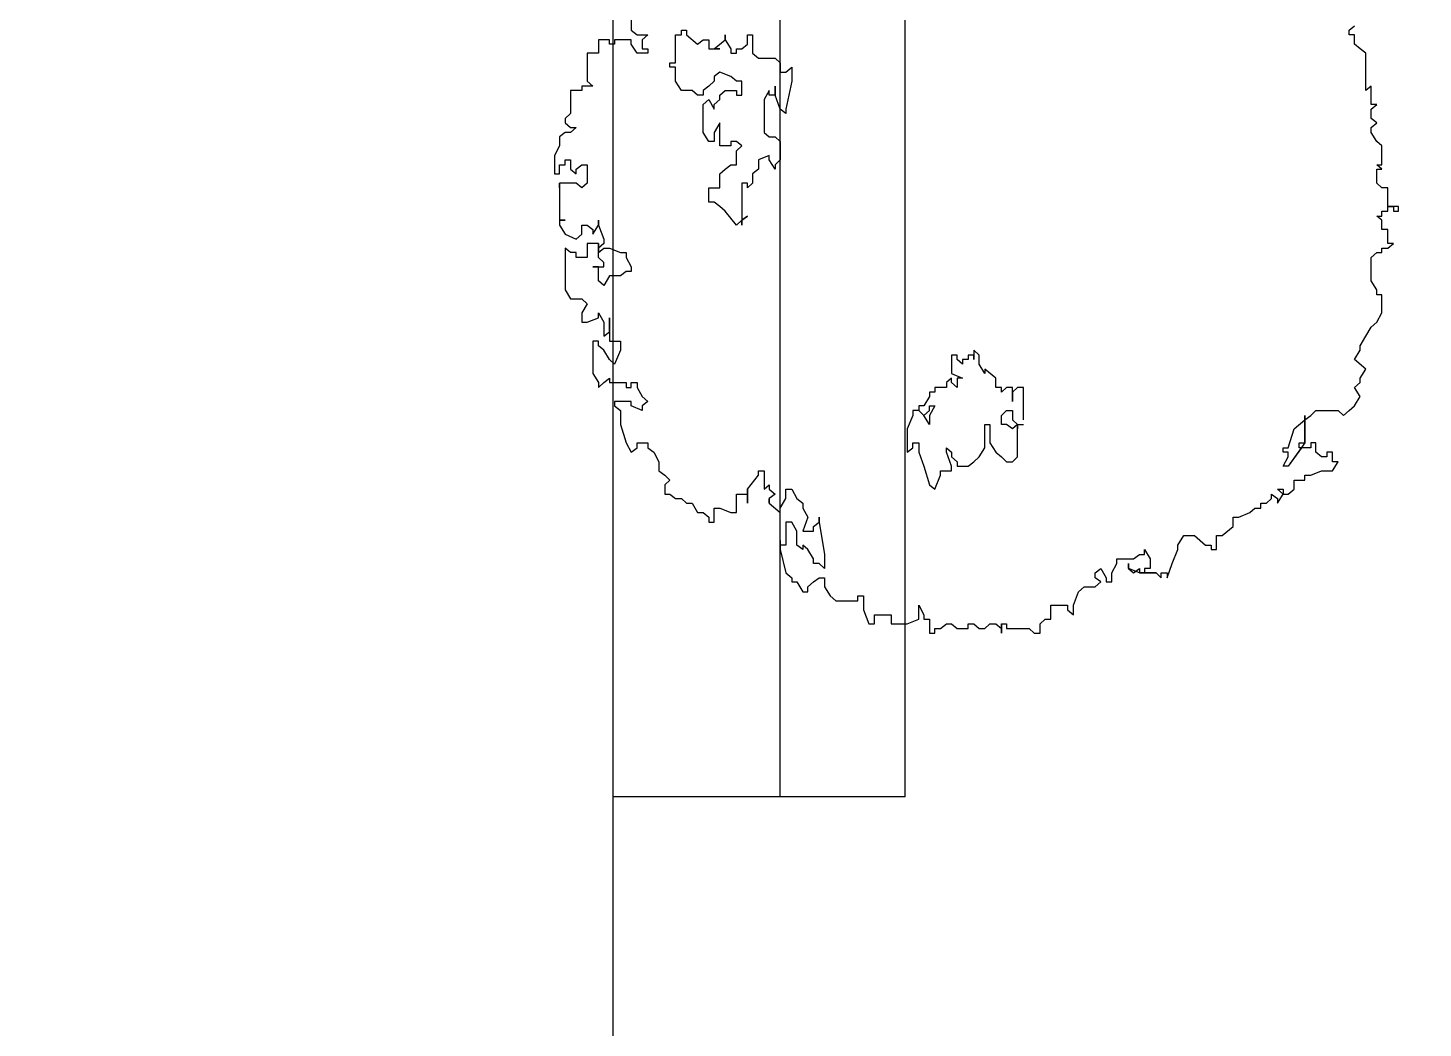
# Model space of a CAD drawing. Extents: x -30 to 1202, y 231 to 898.
# Drawn here: x 290.58 to 295.59, y 323.94 to 327.53 of the extents above; entities that cross this region are included whole.
import ezdxf

# ---------------------------------------------------------------- set-up
doc = ezdxf.new("R2010")
doc.units = 0
doc.header["$LTSCALE"] = 0.04
doc.layers.get('0').update_dxf_attribs({"linetype": 'CONTINUOUS'})
for name, color, linetype in [('0.5', 5, 'CONTINUOUS'), ('CONTORXXNP----00', 255, 'CONTINUOUS'), ('PISO', 1, 'CONTINUOUS'), ('PISOS', 1, 'CONTINUOUS')]:
    doc.layers.add(name, color=color, linetype=linetype)
doc.styles.get("Standard").update_dxf_attribs({"font": 'romans.shx'})

# ---------------------------------------------------------------- blocks, each defined once
blk = doc.blocks.new('ARB3')
at = {"color": 0}
for p, q in [((0.0136, 0.4913), (0.0078, 0.4913)), ((0.0078, 0.4913), (0.0078, 0.4852)), ((0.0078, 0.4852), (0.0078, 0.4782)), ((0.0078, 0.4782), (0.0078, 0.4852)), ((0.0078, 0.4852), (0.0136, 0.4852)), ((0.0078, 0.4852), (0.0136, 0.4852)), ((0.0136, 0.4852), (0.0136, 0.4913)), ((0.0581, 0.4782), (0.0523, 0.4852)), ((0.0523, 0.4852), (0.0523, 0.4782)), ((-0.0646, 0.4713), (-0.0698, 0.4652)), ((-0.042, 0.4713), (-0.0646, 0.4713)), ((-0.0368, 0.4713), (-0.042, 0.4652)), ((-0.042, 0.4652), (-0.042, 0.4713)), ((-0.0368, 0.4652), (-0.0368, 0.4713)), ((-0.0142, 0.4713), (-0.02, 0.4652)), ((0.0078, 0.4782), (-0.0142, 0.4782)), ((-0.0142, 0.4782), (-0.0142, 0.4713)), ((0.0136, 0.4782), (0.0078, 0.4782)), ((0.0136, 0.4713), (0.0136, 0.4782)), ((0.0194, 0.4713), (0.0136, 0.4713)), ((0.0245, 0.4713), (0.0194, 0.4652)), ((0.0194, 0.4652), (0.0194, 0.4713)), ((0.0355, 0.4713), (0.0245, 0.4713)), ((0.0523, 0.4782), (0.0355, 0.4782)), ((0.0355, 0.4782), (0.0355, 0.4713)), ((0.0581, 0.4713), (0.0581, 0.4782)), ((0.0633, 0.4713), (0.0581, 0.4713)), ((0.0633, 0.4652), (0.0633, 0.4713)), ((0.1356, 0.4713), (0.1137, 0.4713)), ((0.1137, 0.4713), (0.1137, 0.4652)), ((0.1466, 0.4652), (0.1356, 0.4713)), ((-0.1757, 0.4521), (-0.1809, 0.4452)), ((-0.1311, 0.4521), (-0.1757, 0.4521)), ((-0.1143, 0.4583), (-0.1363, 0.4583)), ((-0.1363, 0.4583), (-0.1311, 0.4521)), ((-0.1085, 0.4583), (-0.1143, 0.4652)), ((-0.1143, 0.4652), (-0.1143, 0.4583)), ((-0.0975, 0.4583), (-0.1085, 0.4583)), ((-0.0924, 0.4652), (-0.0975, 0.4583)), ((-0.0866, 0.4583), (-0.0924, 0.4652)), ((-0.0807, 0.4583), (-0.0866, 0.4583)), ((-0.0698, 0.4652), (-0.0807, 0.4583)), ((-0.02, 0.4652), (-0.0368, 0.4652)), ((0.0691, 0.4583), (0.0633, 0.4652)), ((0.0969, 0.4583), (0.0691, 0.4583)), ((0.1079, 0.4652), (0.0969, 0.4583)), ((0.1137, 0.4652), (0.1079, 0.4652)), ((0.1524, 0.4583), (0.1466, 0.4652)), ((0.1634, 0.4521), (0.1524, 0.4583)), ((0.175, 0.4452), (0.1634, 0.4521)), ((0.2028, 0.4521), (0.1912, 0.4383)), ((0.2138, 0.4452), (0.2028, 0.4521)), ((-0.2035, 0.4321), (-0.2086, 0.4383)), ((-0.1867, 0.4383), (-0.1976, 0.4383)), ((-0.1976, 0.4383), (-0.1976, 0.4321)), ((-0.1809, 0.4452), (-0.1867, 0.4383)), ((0.1802, 0.4452), (0.175, 0.4452)), ((0.1912, 0.4383), (0.1802, 0.4452)), ((0.219, 0.4452), (0.2138, 0.4452)), ((0.2248, 0.4383), (0.219, 0.4452)), ((0.2358, 0.4452), (0.2248, 0.4383)), ((0.2467, 0.4383), (0.2358, 0.4452)), ((0.2525, 0.4321), (0.2467, 0.4383)), ((-0.1976, 0.4321), (-0.2035, 0.4321)), ((0.2584, 0.4252), (0.2525, 0.4321)), ((0.2525, 0.419), (0.2584, 0.4252)), ((0.2525, 0.3921), (0.2525, 0.419)), ((0.3249, 0.4121), (0.3139, 0.419)), ((0.3139, 0.419), (0.3139, 0.4121)), ((0.3139, 0.4121), (0.3023, 0.4121)), ((0.3023, 0.4121), (0.3023, 0.4052)), ((0.3023, 0.4052), (0.3081, 0.4052)), ((0.3081, 0.4052), (0.3081, 0.399)), ((0.3249, 0.399), (0.3249, 0.4121)), ((0.2584, 0.386), (0.2525, 0.3921)), ((0.2635, 0.3791), (0.2584, 0.386)), ((0.3023, 0.3921), (0.2913, 0.3921)), ((0.2913, 0.3921), (0.2913, 0.386)), ((0.2913, 0.386), (0.2971, 0.386)), ((0.2971, 0.386), (0.2971, 0.3721)), ((0.3081, 0.399), (0.3023, 0.3921)), ((0.3301, 0.386), (0.3249, 0.399)), ((0.3301, 0.3791), (0.3301, 0.386)), ((0.2913, 0.3791), (0.2584, 0.3791)), ((0.2584, 0.3791), (0.2913, 0.3791)), ((0.2745, 0.366), (0.2635, 0.3791)), ((0.2913, 0.3721), (0.2913, 0.3791)), ((0.2913, 0.3791), (0.3191, 0.3591)), ((0.2971, 0.3721), (0.2913, 0.3721)), ((0.3359, 0.3791), (0.3301, 0.3791)), ((0.3359, 0.366), (0.3359, 0.3791)), ((0.2971, 0.3591), (0.2745, 0.366)), ((0.2971, 0.3529), (0.2971, 0.3591)), ((0.3023, 0.3529), (0.2971, 0.3529)), ((0.3081, 0.3591), (0.3023, 0.3591)), ((0.3023, 0.3591), (0.3023, 0.3529)), ((0.3191, 0.3529), (0.3081, 0.3591)), ((0.3191, 0.3591), (0.3191, 0.3529)), ((0.3468, 0.366), (0.3359, 0.366)), ((0.3527, 0.3591), (0.3468, 0.366)), ((0.3527, 0.3529), (0.3468, 0.346)), ((0.3468, 0.346), (0.3468, 0.3529)), ((0.3468, 0.3529), (0.3527, 0.3529)), ((0.3527, 0.3529), (0.3527, 0.3591)), ((0.3636, 0.346), (0.3527, 0.3529)), ((0.3527, 0.3391), (0.3578, 0.346)), ((0.3578, 0.3391), (0.3527, 0.3391)), ((0.3578, 0.346), (0.3636, 0.346)), ((0.3636, 0.3329), (0.3578, 0.3391)), ((0.3636, 0.326), (0.3636, 0.3329)), ((0.3695, 0.326), (0.3636, 0.326)), ((0.3695, 0.3191), (0.3695, 0.326)), ((0.3746, 0.3129), (0.3695, 0.3191)), ((0.3804, 0.2998), (0.3746, 0.3129)), ((0.3804, 0.2929), (0.3804, 0.2998)), ((0.3914, 0.2929), (0.3804, 0.2929)), ((0.4024, 0.2799), (0.3914, 0.2929)), ((0.4024, 0.2729), (0.4024, 0.2799)), ((0.4192, 0.2729), (0.4024, 0.2729)), ((0.4192, 0.2668), (0.4192, 0.2729)), ((0.4024, 0.2468), (0.414, 0.2599)), ((0.414, 0.2599), (0.414, 0.2668)), ((0.414, 0.2668), (0.4192, 0.2668)), ((0.4024, 0.2337), (0.4024, 0.2468)), ((0.414, 0.2268), (0.4024, 0.2337)), ((0.4192, 0.2268), (0.414, 0.2268)), ((0.436, 0.2199), (0.4192, 0.2268)), ((0.4528, 0.2137), (0.436, 0.2199)), ((0.447, 0.2068), (0.447, 0.2137)), ((0.447, 0.2137), (0.4528, 0.2137)), ((0.447, 0.2007), (0.4528, 0.2068)), ((0.4528, 0.2068), (0.447, 0.2068)), ((0.4192, 0.1868), (0.4302, 0.1937)), ((0.425, 0.1868), (0.4192, 0.1868)), ((0.425, 0.1807), (0.425, 0.1868)), ((0.4302, 0.1937), (0.4418, 0.1937)), ((0.4418, 0.1937), (0.4418, 0.1868)), ((0.4418, 0.1868), (0.447, 0.1868)), ((0.447, 0.1807), (0.447, 0.2007)), ((0.447, 0.1868), (0.447, 0.1807)), ((0.4302, 0.1737), (0.425, 0.1807)), ((0.4302, 0.1537), (0.4302, 0.1737)), ((0.4418, 0.1676), (0.436, 0.1676)), ((0.436, 0.1676), (0.4418, 0.1676)), ((0.447, 0.1807), (0.4418, 0.1676)), ((0.447, 0.1737), (0.4418, 0.1807)), ((0.4418, 0.1807), (0.447, 0.1807)), ((0.4418, 0.1676), (0.447, 0.1737)), ((0.436, 0.1537), (0.4302, 0.1537)), ((0.447, 0.1476), (0.436, 0.1537)), ((0.4418, 0.1345), (0.4528, 0.1407)), ((0.447, 0.1276), (0.4418, 0.1345)), ((0.4579, 0.1476), (0.447, 0.1476)), ((0.4528, 0.1407), (0.4579, 0.1407)), ((0.4579, 0.1345), (0.4528, 0.1276)), ((0.4579, 0.1407), (0.4579, 0.1476)), ((0.4638, 0.1276), (0.4579, 0.1345)), ((0.4528, 0.1276), (0.447, 0.1276)), ((0.4638, 0.1145), (0.4638, 0.1276)), ((0.4696, 0.1076), (0.4638, 0.1145)), ((0.4857, 0.1015), (0.4696, 0.1076)), ((0.4973, 0.1015), (0.4857, 0.1015)), ((0.4915, 0.0945), (0.4973, 0.1015)), ((0.4857, 0.0745), (0.4857, 0.0945)), ((0.4857, 0.0945), (0.4915, 0.0945)), ((0.5025, 0.0745), (0.4857, 0.0745)), ((0.5025, 0.0676), (0.5025, 0.0745)), ((0.5083, 0.0615), (0.5025, 0.0676)), ((0.5193, 0.0615), (0.5083, 0.0615)), ((0.5135, 0.0484), (0.5193, 0.0546)), ((0.5193, 0.0546), (0.5193, 0.0615)), ((0.2635, 0.0415), (0.2248, 0.0415)), ((0.2248, 0.0415), (0.2248, 0.0346)), ((0.2248, 0.0346), (0.2306, 0.0284)), ((0.2635, 0.0284), (0.2693, 0.0346)), ((0.2693, 0.0346), (0.2693, 0.0415)), ((0.3081, 0.0346), (0.2693, 0.0346)), ((0.2693, 0.0346), (0.2745, 0.0284)), ((0.2693, 0.0346), (0.2745, 0.0346)), ((0.2745, 0.0346), (0.2693, 0.0346)), ((0.3139, 0.0284), (0.3081, 0.0346)), ((0.5135, 0.0215), (0.5135, 0.0484)), ((0.2416, 0.0284), (0.2248, 0.0284)), ((0.2248, 0.0284), (0.2248, 0.0215)), ((0.2248, 0.0215), (0.2306, 0.0153)), ((0.2306, 0.0284), (0.2416, 0.0284)), ((0.2525, 0.0215), (0.2525, 0.0284)), ((0.2525, 0.0284), (0.2635, 0.0284)), ((0.2584, 0.0153), (0.2525, 0.0215)), ((0.2745, 0.0284), (0.2693, 0.0215)), ((0.2693, 0.0215), (0.2693, 0.0153)), ((0.3081, 0.0153), (0.3139, 0.0215)), ((0.3139, 0.0215), (0.3139, 0.0284)), ((0.5083, 0.0153), (0.5083, 0.0215)), ((0.5083, 0.0215), (0.5135, 0.0215)), ((0.2138, 0.0084), (0.2028, -0.0047)), ((0.2248, 0.0084), (0.2138, 0.0084)), ((0.2306, 0.0153), (0.2248, 0.0153)), ((0.2248, 0.0153), (0.2248, 0.0084)), ((0.2693, 0.0153), (0.2584, 0.0153)), ((0.2693, -0.0047), (0.2693, 0.0015)), ((0.2693, 0.0015), (0.2913, 0.0015)), ((0.2913, 0.0015), (0.3023, 0.0084)), ((0.3023, 0.0084), (0.3081, 0.0153)), ((0.5083, 0.0084), (0.5135, 0.0153)), ((0.5193, 0.0153), (0.5083, 0.0153)), ((0.5083, 0.0015), (0.5083, 0.0084)), ((0.5135, -0.0047), (0.5083, 0.0015)), ((0.5135, 0.0153), (0.5193, 0.0153)), ((0.186, -0.0116), (0.1802, -0.0177)), ((0.197, -0.0116), (0.186, -0.0116)), ((0.208, -0.0047), (0.197, -0.0116)), ((0.2028, -0.0047), (0.208, -0.0047)), ((0.2971, -0.0047), (0.2693, -0.0047)), ((0.3081, -0.0116), (0.2971, -0.0047)), ((0.3139, -0.0177), (0.3081, -0.0116)), ((0.5083, -0.0177), (0.5135, -0.0116)), ((0.5135, -0.0116), (0.5135, -0.0047)), ((0.1802, -0.0177), (0.1912, -0.0177)), ((0.1912, -0.0177), (0.186, -0.0177)), ((0.186, -0.0177), (0.186, -0.0247)), ((0.186, -0.0247), (0.1912, -0.0247)), ((0.1912, -0.0247), (0.1912, -0.0316)), ((0.1912, -0.0316), (0.197, -0.0316)), ((0.197, -0.0316), (0.1912, -0.0377)), ((0.208, -0.0446), (0.2138, -0.0316)), ((0.2138, -0.0316), (0.2138, -0.0377)), ((0.3191, -0.0247), (0.3139, -0.0177)), ((0.3191, -0.0377), (0.3191, -0.0247)), ((0.5083, -0.0247), (0.5083, -0.0177)), ((0.5135, -0.0247), (0.5083, -0.0247)), ((0.5135, -0.0377), (0.5135, -0.0247)), ((0.1912, -0.0377), (0.186, -0.0377)), ((0.186, -0.0377), (0.186, -0.0446)), ((0.186, -0.0446), (0.208, -0.0446)), ((0.2138, -0.0377), (0.2248, -0.0377)), ((0.219, -0.0446), (0.2138, -0.0446)), ((0.2138, -0.0446), (0.219, -0.0508)), ((0.2248, -0.0377), (0.219, -0.0446)), ((0.2971, -0.0508), (0.3023, -0.0446)), ((0.3191, -0.0446), (0.3023, -0.0508)), ((0.3023, -0.0446), (0.3081, -0.0446)), ((0.3081, -0.0446), (0.3139, -0.0377)), ((0.3139, -0.0377), (0.3191, -0.0377)), ((0.3249, -0.0446), (0.3191, -0.0446)), ((0.3249, -0.0577), (0.3249, -0.0446)), ((0.5083, -0.0446), (0.5135, -0.0377)), ((0.5083, -0.0508), (0.5083, -0.0446)), ((0.219, -0.0508), (0.2248, -0.0508)), ((0.2248, -0.0508), (0.2248, -0.0646)), ((0.2248, -0.0646), (0.2306, -0.0646)), ((0.2306, -0.0646), (0.2306, -0.0708)), ((0.2467, -0.0708), (0.2467, -0.0646)), ((0.2467, -0.0646), (0.2584, -0.0708)), ((0.3023, -0.0508), (0.2971, -0.0508)), ((0.3301, -0.0577), (0.3249, -0.0577)), ((0.3468, -0.0646), (0.3301, -0.0577)), ((0.3417, -0.0708), (0.3468, -0.0646)), ((0.5135, -0.0577), (0.5083, -0.0508)), ((0.5135, -0.0646), (0.5135, -0.0577)), ((0.5193, -0.0646), (0.5135, -0.0646)), ((0.5193, -0.0708), (0.5193, -0.0646)), ((0.2306, -0.0708), (0.2358, -0.0708)), ((0.2358, -0.0708), (0.2467, -0.0777)), ((0.2525, -0.0708), (0.2467, -0.0708)), ((0.2467, -0.0777), (0.2467, -0.0839)), ((0.2584, -0.0777), (0.2525, -0.0708)), ((0.2525, -0.0839), (0.2584, -0.0777)), ((0.2584, -0.0777), (0.2525, -0.0839)), ((0.2584, -0.0708), (0.2693, -0.0708)), ((0.2693, -0.0708), (0.2584, -0.0777)), ((0.3023, -0.0839), (0.3191, -0.0777)), ((0.3191, -0.0777), (0.3417, -0.0708)), ((0.4857, -0.0839), (0.4973, -0.0777)), ((0.4973, -0.0777), (0.5025, -0.0777)), ((0.5025, -0.0777), (0.5025, -0.0708)), ((0.5025, -0.0708), (0.5193, -0.0708)), ((0.2467, -0.0839), (0.2525, -0.0839)), ((0.2525, -0.0839), (0.2525, -0.0908)), ((0.2525, -0.0908), (0.2584, -0.0908)), ((0.2584, -0.0908), (0.2745, -0.0977)), ((0.2745, -0.0977), (0.3023, -0.0977)), ((0.2913, -0.0908), (0.2913, -0.0839)), ((0.2913, -0.0839), (0.3023, -0.0839)), ((0.2971, -0.0908), (0.2913, -0.0908)), ((0.3023, -0.0977), (0.2971, -0.0908)), ((0.5025, -0.0839), (0.4857, -0.0839)), ((0.5083, -0.0977), (0.5025, -0.0839)), ((0.5083, -0.1169), (0.5083, -0.0977)), ((0.4973, -0.1369), (0.4973, -0.1169)), ((0.4973, -0.1169), (0.5083, -0.1169)), ((0.4747, -0.1569), (0.4747, -0.15)), ((0.4747, -0.15), (0.4915, -0.15)), ((0.4915, -0.15), (0.5083, -0.1438)), ((0.5083, -0.1369), (0.4973, -0.1369)), ((0.5083, -0.1438), (0.5083, -0.1369)), ((0.4805, -0.1569), (0.4747, -0.1569)), ((0.4805, -0.1831), (0.4805, -0.1569)), ((0.4747, -0.19), (0.4805, -0.1831)), ((0.3862, -0.2031), (0.425, -0.1969)), ((0.425, -0.1969), (0.4418, -0.1969)), ((0.4418, -0.1969), (0.436, -0.2031)), ((0.4528, -0.2031), (0.4528, -0.1969)), ((0.4528, -0.1969), (0.4638, -0.1969)), ((0.4638, -0.1969), (0.4747, -0.19)), ((0.3695, -0.223), (0.3804, -0.2169)), ((0.3862, -0.2031), (0.3804, -0.2031)), ((0.3804, -0.2031), (0.3862, -0.2031)), ((0.3804, -0.2169), (0.3972, -0.223)), ((0.3914, -0.21), (0.3862, -0.2031)), ((0.3972, -0.21), (0.3914, -0.21)), ((0.3972, -0.223), (0.3972, -0.21)), ((0.4192, -0.2169), (0.414, -0.223)), ((0.4302, -0.21), (0.4192, -0.2169)), ((0.436, -0.21), (0.4302, -0.21)), ((0.436, -0.2031), (0.436, -0.21)), ((0.4579, -0.21), (0.4528, -0.2031)), ((0.4638, -0.2169), (0.4579, -0.21)), ((0.4696, -0.2169), (0.4638, -0.2169)), ((0.4696, -0.223), (0.4696, -0.2169)), ((0.3468, -0.2361), (0.3578, -0.23)), ((0.3578, -0.23), (0.3636, -0.223)), ((0.3636, -0.223), (0.3695, -0.223)), ((0.3972, -0.23), (0.3862, -0.2361)), ((0.414, -0.23), (0.3972, -0.23)), ((0.414, -0.223), (0.4192, -0.223)), ((0.4192, -0.223), (0.414, -0.23)), ((0.4579, -0.23), (0.4696, -0.223)), ((0.4579, -0.2361), (0.4579, -0.23)), ((-0.1699, -0.2561), (-0.1641, -0.25)), ((-0.1641, -0.25), (-0.1531, -0.25)), ((-0.1531, -0.243), (-0.1589, -0.2361)), ((-0.1589, -0.2361), (-0.1421, -0.2361)), ((-0.1531, -0.25), (-0.1531, -0.243)), ((-0.1421, -0.2361), (-0.1085, -0.243)), ((-0.1085, -0.25), (-0.1253, -0.2561)), ((-0.1085, -0.243), (-0.1033, -0.243)), ((-0.1033, -0.243), (-0.1085, -0.25)), ((-0.0756, -0.2561), (-0.0698, -0.25)), ((-0.0698, -0.25), (-0.0478, -0.25)), ((-0.0478, -0.25), (-0.042, -0.2561)), ((0.3468, -0.243), (0.3468, -0.2361)), ((0.3578, -0.243), (0.3468, -0.243)), ((0.3695, -0.25), (0.3578, -0.243)), ((0.3636, -0.263), (0.3746, -0.25)), ((0.3746, -0.25), (0.3695, -0.25)), ((0.3862, -0.2361), (0.3862, -0.243)), ((0.3862, -0.243), (0.414, -0.243)), ((0.414, -0.25), (0.4082, -0.25)), ((0.4082, -0.25), (0.4192, -0.25)), ((0.414, -0.243), (0.414, -0.25)), ((0.4192, -0.25), (0.447, -0.243)), ((0.447, -0.243), (0.4528, -0.2361)), ((0.4528, -0.2361), (0.4579, -0.2361)), ((-0.1699, -0.2761), (-0.1699, -0.2561)), ((-0.1253, -0.2561), (-0.1363, -0.2561)), ((-0.1363, -0.2561), (-0.1253, -0.2561)), ((-0.1253, -0.263), (-0.1311, -0.263)), ((-0.1311, -0.263), (-0.1201, -0.2692)), ((-0.1253, -0.2561), (-0.1253, -0.263)), ((-0.0807, -0.2692), (-0.0756, -0.263)), ((-0.0756, -0.263), (-0.0756, -0.2561)), ((-0.0478, -0.263), (-0.053, -0.263)), ((-0.053, -0.263), (-0.0478, -0.2761)), ((-0.0368, -0.2561), (-0.0478, -0.263)), ((-0.042, -0.2561), (-0.0368, -0.2561)), ((0.3468, -0.2692), (0.3417, -0.263)), ((0.3417, -0.263), (0.3468, -0.263)), ((0.3468, -0.263), (0.3527, -0.2561)), ((0.3527, -0.2561), (0.3578, -0.263)), ((0.3578, -0.263), (0.3636, -0.263)), ((0.3636, -0.263), (0.3578, -0.263)), ((0.3578, -0.263), (0.3636, -0.263)), ((-0.1976, -0.2892), (-0.1976, -0.283)), ((-0.1976, -0.283), (-0.1757, -0.283)), ((-0.1757, -0.283), (-0.1699, -0.2761)), ((-0.1201, -0.2692), (-0.0807, -0.2692)), ((-0.0478, -0.2761), (-0.0368, -0.2761)), ((-0.0368, -0.2761), (-0.031, -0.283)), ((-0.031, -0.283), (-0.02, -0.283)), ((-0.02, -0.283), (-0.0142, -0.2892)), ((0.3249, -0.2761), (0.3249, -0.2692)), ((0.3249, -0.2692), (0.3468, -0.2692)), ((0.3301, -0.2761), (0.3249, -0.2761)), ((0.3468, -0.2892), (0.3301, -0.2761)), ((-0.1867, -0.2892), (-0.1976, -0.2892)), ((-0.1809, -0.2961), (-0.1867, -0.2892)), ((-0.1809, -0.3022), (-0.1809, -0.2961)), ((-0.1253, -0.2961), (-0.1421, -0.2961)), ((-0.1421, -0.2961), (-0.1421, -0.3022)), ((-0.1253, -0.3022), (-0.1253, -0.2961)), ((-0.0646, -0.2961), (-0.0698, -0.3022)), ((-0.0588, -0.3022), (-0.0646, -0.2961)), ((-0.0142, -0.2892), (-0.02, -0.2892)), ((-0.02, -0.2892), (-0.02, -0.2961)), ((-0.02, -0.2961), (0.0304, -0.2961)), ((0.0245, -0.2961), (0.0194, -0.2892)), ((0.0194, -0.2892), (0.0245, -0.2961)), ((0.0304, -0.2961), (0.0245, -0.2961)), ((0.0245, -0.2961), (0.0304, -0.3022)), ((0.3636, -0.2892), (0.3468, -0.2892)), ((0.3527, -0.3022), (0.3527, -0.2892)), ((0.3527, -0.2892), (0.3636, -0.2892)), ((-0.1918, -0.3161), (-0.1976, -0.3161)), ((-0.1976, -0.3161), (-0.1918, -0.3161)), ((-0.1918, -0.3161), (-0.1809, -0.3092)), ((-0.1809, -0.3292), (-0.1918, -0.3161)), ((-0.1757, -0.3022), (-0.1809, -0.3022)), ((-0.1809, -0.3092), (-0.1757, -0.3092)), ((-0.1757, -0.3092), (-0.1757, -0.3022)), ((-0.1479, -0.3092), (-0.1531, -0.3222)), ((-0.1421, -0.3022), (-0.1479, -0.3092)), ((-0.1311, -0.3161), (-0.1311, -0.3022)), ((-0.1311, -0.3022), (-0.1253, -0.3022)), ((-0.1253, -0.3222), (-0.1311, -0.3161)), ((-0.0698, -0.3022), (-0.0698, -0.3092)), ((-0.0698, -0.3092), (-0.0646, -0.3092)), ((-0.0646, -0.3092), (-0.0646, -0.3222)), ((-0.042, -0.3022), (-0.0588, -0.3022)), ((-0.042, -0.3092), (-0.042, -0.3022)), ((-0.0368, -0.3161), (-0.042, -0.3092)), ((-0.031, -0.3222), (-0.0368, -0.3161)), ((0.0136, -0.3161), (0.0078, -0.3222)), ((0.0304, -0.3022), (0.0136, -0.3161)), ((0.3746, -0.3022), (0.3527, -0.3022)), ((0.3695, -0.3222), (0.3746, -0.3092)), ((0.3746, -0.3092), (0.3746, -0.3022)), ((-0.1809, -0.3353), (-0.1809, -0.3222)), ((-0.1809, -0.3222), (-0.1809, -0.3292)), ((-0.1809, -0.3292), (-0.1809, -0.3222)), ((-0.1809, -0.3222), (-0.1809, -0.3292)), ((-0.1531, -0.3222), (-0.1479, -0.3292)), ((-0.1479, -0.3292), (-0.1421, -0.3292)), ((-0.1421, -0.3292), (-0.1363, -0.3353)), ((-0.1201, -0.3222), (-0.1253, -0.3222)), ((-0.1143, -0.3292), (-0.1201, -0.3222)), ((-0.1201, -0.3353), (-0.1085, -0.3292)), ((-0.1085, -0.3292), (-0.1143, -0.3292)), ((-0.0646, -0.3222), (-0.0924, -0.3222)), ((-0.0924, -0.3222), (-0.0807, -0.3292)), ((-0.0807, -0.3292), (-0.0698, -0.3292)), ((-0.0698, -0.3292), (-0.0698, -0.3353)), ((-0.0142, -0.3222), (-0.031, -0.3222)), ((-0.0142, -0.3353), (-0.0142, -0.3222)), ((0.0078, -0.3222), (0.0026, -0.3292)), ((0.0026, -0.3292), (0.0026, -0.3353)), ((0.3695, -0.3292), (0.3695, -0.3222)), ((0.3862, -0.3292), (0.3695, -0.3292)), ((0.3862, -0.3353), (0.3862, -0.3292)), ((-0.1976, -0.3622), (-0.1867, -0.3492)), ((-0.1918, -0.3422), (-0.1918, -0.3353)), ((-0.1918, -0.3353), (-0.1809, -0.3353)), ((-0.1867, -0.3492), (-0.1918, -0.3422)), ((-0.1363, -0.3353), (-0.1311, -0.3422)), ((-0.1311, -0.3422), (-0.1253, -0.3422)), ((-0.1253, -0.3492), (-0.1311, -0.3553)), ((-0.1253, -0.3422), (-0.1253, -0.3492)), ((-0.1143, -0.3422), (-0.1201, -0.3353)), ((-0.0807, -0.3422), (-0.1143, -0.3422)), ((-0.0698, -0.3353), (-0.0807, -0.3422)), ((0.0026, -0.3353), (-0.0142, -0.3353)), ((0.3636, -0.3553), (0.3746, -0.3492)), ((0.3746, -0.3422), (0.3804, -0.3353)), ((0.3746, -0.3492), (0.3746, -0.3422)), ((0.3804, -0.3353), (0.3862, -0.3353)), ((-0.2035, -0.3684), (-0.2035, -0.3622)), ((-0.2035, -0.3622), (-0.1976, -0.3622)), ((-0.1311, -0.3553), (-0.1311, -0.3684)), ((0.3578, -0.3684), (0.3636, -0.3622)), ((0.3636, -0.3622), (0.3636, -0.3553)), ((-0.1976, -0.3684), (-0.2035, -0.3684)), ((-0.1976, -0.3753), (-0.1976, -0.3684)), ((-0.1641, -0.3753), (-0.1976, -0.3753)), ((-0.1641, -0.3822), (-0.1641, -0.3753)), ((-0.1589, -0.3822), (-0.1641, -0.3822)), ((-0.1421, -0.3753), (-0.1589, -0.3753)), ((-0.1589, -0.3753), (-0.1589, -0.3822)), ((-0.1311, -0.3684), (-0.1421, -0.3753)), ((0.3301, -0.3884), (0.3359, -0.3822)), ((0.3359, -0.3822), (0.3417, -0.3884)), ((0.3527, -0.3822), (0.3578, -0.3753)), ((0.3527, -0.3884), (0.3527, -0.3822)), ((0.3578, -0.3753), (0.3578, -0.3684)), ((0.3023, -0.4014), (0.3139, -0.3953)), ((0.3139, -0.3953), (0.3249, -0.3953)), ((0.3249, -0.3953), (0.3301, -0.3884)), ((0.3417, -0.3884), (0.3527, -0.3884)), ((-0.1976, -0.4214), (-0.1976, -0.4084)), ((-0.1976, -0.4084), (-0.1918, -0.4153)), ((-0.1918, -0.4153), (-0.1809, -0.4153)), ((-0.1809, -0.4153), (-0.1809, -0.4084)), ((-0.1809, -0.4084), (-0.1757, -0.4084)), ((-0.1757, -0.4084), (-0.1757, -0.4214)), ((0.2248, -0.4214), (0.2358, -0.4153)), ((0.2358, -0.4153), (0.2416, -0.4084)), ((0.2416, -0.4084), (0.2467, -0.4153)), ((0.2467, -0.4153), (0.2525, -0.4153)), ((0.2525, -0.4153), (0.2467, -0.4284)), ((0.2913, -0.4214), (0.2913, -0.4084)), ((0.2913, -0.4084), (0.2971, -0.4084)), ((0.2971, -0.4084), (0.3023, -0.4014)), ((-0.2312, -0.4284), (-0.2035, -0.4284)), ((-0.2035, -0.4284), (-0.1976, -0.4214)), ((-0.1867, -0.4284), (-0.1918, -0.4284)), ((-0.1918, -0.4284), (-0.1918, -0.4484)), ((-0.1757, -0.4214), (-0.1867, -0.4284)), ((0.0633, -0.4414), (0.0633, -0.4345)), ((0.0633, -0.4345), (0.0691, -0.4345)), ((0.0691, -0.4345), (0.0801, -0.4284)), ((0.0801, -0.4284), (0.0859, -0.4284)), ((0.0859, -0.4284), (0.0859, -0.4345)), ((0.0859, -0.4345), (0.0911, -0.4414)), ((0.219, -0.4284), (0.219, -0.4214)), ((0.219, -0.4214), (0.2248, -0.4214)), ((0.2248, -0.4284), (0.219, -0.4284)), ((0.219, -0.4545), (0.219, -0.4345)), ((0.219, -0.4345), (0.2248, -0.4345)), ((0.2248, -0.4345), (0.2248, -0.4284)), ((0.2467, -0.4284), (0.2416, -0.4284)), ((0.2416, -0.4284), (0.2416, -0.4484)), ((0.2693, -0.4414), (0.2913, -0.4345)), ((0.2971, -0.4214), (0.2913, -0.4214)), ((0.2913, -0.4345), (0.3023, -0.4284)), ((0.3023, -0.4284), (0.2971, -0.4214)), ((-0.1918, -0.4484), (-0.1867, -0.4484)), ((-0.1867, -0.4484), (-0.1867, -0.4545)), ((0.0581, -0.4545), (0.0633, -0.4414)), ((0.0911, -0.4414), (0.0911, -0.4545)), ((0.1692, -0.4545), (0.1692, -0.4414)), ((0.1692, -0.4414), (0.1802, -0.4414)), ((0.1802, -0.4414), (0.197, -0.4484)), ((0.197, -0.4484), (0.1912, -0.4545)), ((0.2416, -0.4484), (0.2467, -0.4484)), ((0.2467, -0.4484), (0.2525, -0.4414)), ((0.2525, -0.4414), (0.2693, -0.4414)), ((-0.1867, -0.4545), (-0.1918, -0.4545)), ((-0.1918, -0.4545), (-0.1918, -0.4676)), ((-0.1918, -0.4676), (-0.1757, -0.4676)), ((-0.1757, -0.4676), (-0.1757, -0.4814)), ((0.0304, -0.4676), (0.0245, -0.4676)), ((0.0245, -0.4676), (0.0304, -0.4676)), ((0.0304, -0.4676), (0.0472, -0.4614)), ((0.0413, -0.4745), (0.0304, -0.4676)), ((0.0472, -0.4614), (0.0523, -0.4614)), ((0.0523, -0.4614), (0.0581, -0.4676)), ((0.0691, -0.4676), (0.0523, -0.4676)), ((0.0523, -0.4676), (0.0523, -0.4814)), ((0.0581, -0.4614), (0.0581, -0.4545)), ((0.0633, -0.4676), (0.0581, -0.4614)), ((0.0581, -0.4676), (0.0633, -0.4676)), ((0.0749, -0.4614), (0.0691, -0.4676)), ((0.0801, -0.4614), (0.0749, -0.4614)), ((0.0801, -0.4745), (0.0801, -0.4614)), ((0.0969, -0.4676), (0.0801, -0.4676)), ((0.0801, -0.4676), (0.0801, -0.4745)), ((0.0911, -0.4545), (0.1027, -0.4614)), ((0.1027, -0.4614), (0.0969, -0.4676)), ((0.1356, -0.4676), (0.1466, -0.4614)), ((0.1415, -0.4676), (0.1356, -0.4676)), ((0.1582, -0.4545), (0.1415, -0.4545)), ((0.1415, -0.4545), (0.1692, -0.4545)), ((0.1466, -0.4814), (0.1415, -0.4676)), ((0.1466, -0.4614), (0.1634, -0.4614)), ((0.1634, -0.4614), (0.1582, -0.4545)), ((0.175, -0.4676), (0.1692, -0.4676)), ((0.1692, -0.4676), (0.1692, -0.4745)), ((0.1802, -0.4614), (0.175, -0.4676)), ((0.1912, -0.4545), (0.1802, -0.4614)), ((0.208, -0.4745), (0.219, -0.4676)), ((0.219, -0.4614), (0.2138, -0.4545)), ((0.2138, -0.4545), (0.219, -0.4545)), ((0.2248, -0.4676), (0.219, -0.4614)), ((0.219, -0.4676), (0.2248, -0.4676)), ((-0.1757, -0.4814), (-0.1421, -0.4814)), ((-0.1421, -0.4814), (-0.1363, -0.4745)), ((-0.1363, -0.4745), (-0.1363, -0.4876)), ((-0.042, -0.4876), (-0.042, -0.4814)), ((-0.042, -0.4814), (-0.02, -0.4814)), ((-0.02, -0.4814), (-0.0142, -0.4876)), ((0.0304, -0.4814), (0.0355, -0.4745)), ((0.0304, -0.4876), (0.0304, -0.4814)), ((0.0355, -0.4745), (0.0413, -0.4745)), ((0.0523, -0.4814), (0.0691, -0.4814)), ((0.0691, -0.4814), (0.0691, -0.4945)), ((0.1188, -0.4876), (0.1247, -0.4814)), ((0.1247, -0.4814), (0.1356, -0.4876)), ((0.1466, -0.4876), (0.1466, -0.4814)), ((0.1692, -0.4745), (0.208, -0.4745)), ((-0.1363, -0.4876), (-0.1311, -0.4876)), ((-0.1311, -0.4876), (-0.1311, -0.5014)), ((-0.1311, -0.5014), (-0.1033, -0.5014)), ((-0.1033, -0.5014), (-0.0975, -0.5076)), ((-0.0924, -0.5076), (-0.0866, -0.5014)), ((-0.0866, -0.5014), (-0.0866, -0.4945)), ((-0.0866, -0.4945), (-0.0807, -0.5014)), ((-0.0807, -0.5014), (-0.0807, -0.5076)), ((-0.0478, -0.5076), (-0.0478, -0.5014)), ((-0.0478, -0.5014), (-0.0368, -0.5014)), ((-0.0368, -0.4945), (-0.042, -0.4876)), ((-0.0368, -0.5014), (-0.031, -0.4945)), ((-0.031, -0.4945), (-0.0368, -0.4945)), ((-0.0142, -0.4876), (-0.02, -0.4945)), ((-0.02, -0.4945), (-0.02, -0.5145)), ((0.0413, -0.4876), (0.0304, -0.4876)), ((0.0472, -0.4945), (0.0413, -0.4876)), ((0.0413, -0.5076), (0.0472, -0.4945)), ((0.0633, -0.5014), (0.0581, -0.5076)), ((0.0691, -0.4945), (0.0633, -0.4945)), ((0.0633, -0.4945), (0.0633, -0.5014)), ((0.1079, -0.5076), (0.1188, -0.5014)), ((0.1188, -0.5014), (0.1188, -0.4876)), ((0.1356, -0.4876), (0.1466, -0.4876)), ((-0.0975, -0.5076), (-0.0924, -0.5076)), ((-0.0807, -0.5076), (-0.0756, -0.5145)), ((-0.0756, -0.5145), (-0.0646, -0.5145)), ((-0.0646, -0.5145), (-0.053, -0.5206)), ((-0.042, -0.5076), (-0.0478, -0.5076)), ((-0.042, -0.5145), (-0.042, -0.5076)), ((-0.031, -0.5145), (-0.042, -0.5145)), ((-0.031, -0.5206), (-0.031, -0.5145)), ((-0.02, -0.5145), (-0.0142, -0.5145)), ((-0.0142, -0.5145), (-0.02, -0.5145)), ((-0.02, -0.5145), (0.0245, -0.5145)), ((0.0245, -0.5145), (0.0245, -0.5076)), ((0.0245, -0.5076), (0.0245, -0.5145)), ((0.0245, -0.5145), (0.0304, -0.5145)), ((0.0304, -0.5145), (0.0413, -0.5076)), ((0.0581, -0.5076), (0.1079, -0.5076)), ((-0.053, -0.5206), (-0.031, -0.5206))]:
    blk.add_line(p, q, dxfattribs=at)
at = {"layer": 'CONTORXXNP----00'}
for p, q in [((0.0523, 0.4852), (0.0523, 0.4782)), ((0.0581, 0.4782), (0.0523, 0.4852)), ((-0.0646, 0.4713), (-0.0698, 0.4652)), ((-0.042, 0.4713), (-0.0646, 0.4713)), ((-0.042, 0.4652), (-0.042, 0.4713)), ((-0.0368, 0.4713), (-0.042, 0.4652)), ((-0.0368, 0.4652), (-0.0368, 0.4713)), ((-0.0142, 0.4713), (-0.02, 0.4652)), ((-0.0142, 0.4782), (-0.0142, 0.4713)), ((0.0078, 0.4782), (-0.0142, 0.4782)), ((0.0136, 0.4782), (0.0078, 0.4782)), ((0.0136, 0.4713), (0.0136, 0.4782)), ((0.0194, 0.4713), (0.0136, 0.4713)), ((0.0194, 0.4652), (0.0194, 0.4713)), ((0.0245, 0.4713), (0.0194, 0.4652)), ((0.0355, 0.4713), (0.0245, 0.4713)), ((0.0355, 0.4782), (0.0355, 0.4713)), ((0.0523, 0.4782), (0.0355, 0.4782)), ((0.0581, 0.4713), (0.0581, 0.4782)), ((0.0633, 0.4713), (0.0581, 0.4713)), ((0.0633, 0.4652), (0.0633, 0.4713)), ((0.1137, 0.4713), (0.1137, 0.4652)), ((0.1356, 0.4713), (0.1137, 0.4713)), ((0.1466, 0.4652), (0.1356, 0.4713)), ((-0.1757, 0.4521), (-0.1809, 0.4452)), ((-0.1311, 0.4521), (-0.1757, 0.4521)), ((-0.1363, 0.4583), (-0.1311, 0.4521)), ((-0.1143, 0.4583), (-0.1363, 0.4583)), ((-0.1143, 0.4652), (-0.1143, 0.4583)), ((-0.1085, 0.4583), (-0.1143, 0.4652)), ((-0.0975, 0.4583), (-0.1085, 0.4583)), ((-0.0924, 0.4652), (-0.0975, 0.4583)), ((-0.0866, 0.4583), (-0.0924, 0.4652)), ((-0.0807, 0.4583), (-0.0866, 0.4583)), ((-0.0698, 0.4652), (-0.0807, 0.4583)), ((-0.02, 0.4652), (-0.0368, 0.4652)), ((0.0691, 0.4583), (0.0633, 0.4652)), ((0.0969, 0.4583), (0.0691, 0.4583)), ((0.1079, 0.4652), (0.0969, 0.4583)), ((0.1137, 0.4652), (0.1079, 0.4652)), ((0.1524, 0.4583), (0.1466, 0.4652)), ((0.1634, 0.4521), (0.1524, 0.4583)), ((0.175, 0.4452), (0.1634, 0.4521)), ((0.2028, 0.4521), (0.1912, 0.4383)), ((0.2138, 0.4452), (0.2028, 0.4521)), ((-0.2035, 0.4321), (-0.2086, 0.4383)), ((-0.1976, 0.4383), (-0.1976, 0.4321)), ((-0.1867, 0.4383), (-0.1976, 0.4383)), ((-0.1809, 0.4452), (-0.1867, 0.4383)), ((0.1802, 0.4452), (0.175, 0.4452)), ((0.1912, 0.4383), (0.1802, 0.4452)), ((0.219, 0.4452), (0.2138, 0.4452)), ((0.2248, 0.4383), (0.219, 0.4452)), ((0.2358, 0.4452), (0.2248, 0.4383)), ((0.2467, 0.4383), (0.2358, 0.4452)), ((0.2525, 0.4321), (0.2467, 0.4383)), ((-0.1976, 0.4321), (-0.2035, 0.4321)), ((0.2584, 0.4252), (0.2525, 0.4321)), ((0.2525, 0.419), (0.2584, 0.4252)), ((0.2525, 0.3921), (0.2525, 0.419)), ((0.3139, 0.419), (0.3139, 0.4121)), ((0.3249, 0.4121), (0.3139, 0.419)), ((0.3023, 0.4121), (0.3023, 0.4052)), ((0.3139, 0.4121), (0.3023, 0.4121)), ((0.3023, 0.4052), (0.3081, 0.4052)), ((0.3081, 0.4052), (0.3081, 0.399)), ((0.3249, 0.399), (0.3249, 0.4121)), ((0.2584, 0.386), (0.2525, 0.3921)), ((0.2635, 0.3791), (0.2584, 0.386)), ((0.2913, 0.3921), (0.2913, 0.386)), ((0.3023, 0.3921), (0.2913, 0.3921)), ((0.2913, 0.386), (0.2971, 0.386)), ((0.2971, 0.386), (0.2971, 0.3749)), ((0.3081, 0.399), (0.3023, 0.3921)), ((0.3301, 0.386), (0.3249, 0.399)), ((0.3301, 0.3791), (0.3301, 0.386)), ((0.2745, 0.366), (0.2635, 0.3791)), ((0.2971, 0.3749), (0.3191, 0.3591)), ((0.3359, 0.3791), (0.3301, 0.3791)), ((0.3359, 0.366), (0.3359, 0.3791)), ((0.2971, 0.3591), (0.2745, 0.366)), ((0.2971, 0.3529), (0.2971, 0.3591)), ((0.3023, 0.3529), (0.2971, 0.3529)), ((0.3023, 0.3591), (0.3023, 0.3529)), ((0.3081, 0.3591), (0.3023, 0.3591)), ((0.3191, 0.3529), (0.3081, 0.3591)), ((0.3191, 0.3591), (0.3191, 0.3529)), ((0.3468, 0.366), (0.3359, 0.366)), ((0.3527, 0.3591), (0.3468, 0.366)), ((0.3527, 0.3529), (0.3527, 0.3591)), ((0.3636, 0.346), (0.3527, 0.3529)), ((0.3527, 0.3391), (0.3578, 0.346)), ((0.3578, 0.3391), (0.3527, 0.3391)), ((0.3578, 0.346), (0.3636, 0.346)), ((0.3636, 0.3329), (0.3578, 0.3391)), ((0.3636, 0.326), (0.3636, 0.3329)), ((0.3695, 0.326), (0.3636, 0.326)), ((0.3695, 0.3191), (0.3695, 0.326)), ((0.3746, 0.3129), (0.3695, 0.3191)), ((0.3804, 0.2998), (0.3746, 0.3129)), ((0.3804, 0.2929), (0.3804, 0.2998)), ((0.3914, 0.2929), (0.3804, 0.2929)), ((0.4024, 0.2799), (0.3914, 0.2929)), ((0.4024, 0.2729), (0.4024, 0.2799)), ((0.4192, 0.2729), (0.4024, 0.2729)), ((0.4192, 0.2668), (0.4192, 0.2729)), ((0.4024, 0.2468), (0.414, 0.2599)), ((0.414, 0.2668), (0.4192, 0.2668)), ((0.414, 0.2599), (0.414, 0.2668)), ((0.4024, 0.2337), (0.4024, 0.2468)), ((0.414, 0.2268), (0.4024, 0.2337)), ((0.4192, 0.2268), (0.414, 0.2268)), ((0.436, 0.2199), (0.4192, 0.2268)), ((0.4528, 0.2137), (0.436, 0.2199)), ((0.447, 0.2137), (0.4528, 0.2137)), ((0.447, 0.2068), (0.447, 0.2137)), ((0.4528, 0.2068), (0.447, 0.2068)), ((0.447, 0.2007), (0.4528, 0.2068)), ((0.4192, 0.1868), (0.4302, 0.1937)), ((0.425, 0.1868), (0.4192, 0.1868)), ((0.425, 0.1807), (0.425, 0.1868)), ((0.4302, 0.1937), (0.4418, 0.1937)), ((0.4418, 0.1937), (0.4418, 0.1868)), ((0.4418, 0.1868), (0.447, 0.1868)), ((0.447, 0.2007), (0.447, 0.1868)), ((0.4302, 0.1737), (0.425, 0.1807)), ((0.4302, 0.1537), (0.4302, 0.1737)), ((0.436, 0.1537), (0.4302, 0.1537)), ((0.447, 0.1476), (0.436, 0.1537)), ((0.4418, 0.1345), (0.4528, 0.1407)), ((0.447, 0.1276), (0.4418, 0.1345)), ((0.4579, 0.1476), (0.447, 0.1476)), ((0.4528, 0.1407), (0.4579, 0.1407)), ((0.4579, 0.1345), (0.4528, 0.1276)), ((0.4579, 0.1407), (0.4579, 0.1476)), ((0.4638, 0.1276), (0.4579, 0.1345)), ((0.4528, 0.1276), (0.447, 0.1276)), ((0.4638, 0.1145), (0.4638, 0.1276)), ((0.4696, 0.1076), (0.4638, 0.1145)), ((0.4857, 0.1015), (0.4696, 0.1076)), ((0.4973, 0.1015), (0.4857, 0.1015)), ((0.4915, 0.0945), (0.4973, 0.1015)), ((0.4857, 0.0945), (0.4915, 0.0945)), ((0.4857, 0.0745), (0.4857, 0.0945)), ((0.5025, 0.0745), (0.4857, 0.0745)), ((0.5025, 0.0676), (0.5025, 0.0745)), ((0.5083, 0.0615), (0.5025, 0.0676)), ((0.5193, 0.0615), (0.5083, 0.0615)), ((0.5135, 0.0484), (0.5193, 0.0546)), ((0.5193, 0.0546), (0.5193, 0.0615)), ((0.5135, 0.0215), (0.5135, 0.0484)), ((0.5083, 0.0215), (0.5135, 0.0215)), ((0.5083, 0.0153), (0.5083, 0.0215)), ((0.5083, 0.0153), (0.5135, 0.0153)), ((0.5083, 0.0084), (0.5135, 0.0153)), ((0.5083, 0.0015), (0.5083, 0.0084)), ((0.5135, -0.0047), (0.5083, 0.0015)), ((0.5083, -0.0177), (0.5135, -0.0116)), ((0.5135, -0.0116), (0.5135, -0.0047)), ((0.5083, -0.0247), (0.5083, -0.0177)), ((0.5135, -0.0247), (0.5083, -0.0247)), ((0.5135, -0.0377), (0.5135, -0.0247)), ((0.5083, -0.0446), (0.5135, -0.0377)), ((0.5083, -0.0508), (0.5083, -0.0446)), ((0.5135, -0.0577), (0.5083, -0.0508)), ((0.5135, -0.0646), (0.5135, -0.0577)), ((0.5193, -0.0646), (0.5135, -0.0646)), ((0.5193, -0.0708), (0.5193, -0.0646)), ((0.4857, -0.0839), (0.4973, -0.0777)), ((0.4973, -0.0777), (0.5025, -0.0777)), ((0.5025, -0.0708), (0.5193, -0.0708)), ((0.5025, -0.0777), (0.5025, -0.0708)), ((0.5025, -0.0839), (0.4857, -0.0839)), ((0.5083, -0.0977), (0.5025, -0.0839)), ((0.5083, -0.1169), (0.5083, -0.0977)), ((0.4973, -0.1169), (0.5083, -0.1169)), ((0.4973, -0.1369), (0.4973, -0.1169)), ((0.4747, -0.15), (0.4915, -0.15)), ((0.4747, -0.1569), (0.4747, -0.15)), ((0.4915, -0.15), (0.5083, -0.1438)), ((0.5083, -0.1369), (0.4973, -0.1369)), ((0.5083, -0.1438), (0.5083, -0.1369)), ((0.4805, -0.1569), (0.4747, -0.1569)), ((0.4805, -0.1831), (0.4805, -0.1569)), ((0.4747, -0.19), (0.4805, -0.1831)), ((0.3862, -0.2031), (0.425, -0.1969)), ((0.425, -0.1969), (0.4418, -0.1969)), ((0.4418, -0.1969), (0.436, -0.2031)), ((0.4528, -0.1969), (0.4638, -0.1969)), ((0.4528, -0.2031), (0.4528, -0.1969)), ((0.4638, -0.1969), (0.4747, -0.19)), ((0.3695, -0.223), (0.3804, -0.2169)), ((0.3804, -0.2169), (0.3972, -0.223)), ((0.3914, -0.21), (0.3862, -0.2031)), ((0.3972, -0.21), (0.3914, -0.21)), ((0.3972, -0.223), (0.3972, -0.21)), ((0.4192, -0.2169), (0.414, -0.223)), ((0.4302, -0.21), (0.4192, -0.2169)), ((0.436, -0.21), (0.4302, -0.21)), ((0.436, -0.2031), (0.436, -0.21)), ((0.4579, -0.21), (0.4528, -0.2031)), ((0.4638, -0.2169), (0.4579, -0.21)), ((0.4696, -0.2169), (0.4638, -0.2169)), ((0.4696, -0.223), (0.4696, -0.2169)), ((0.3468, -0.2361), (0.3578, -0.23)), ((0.3578, -0.23), (0.3636, -0.223)), ((0.3636, -0.223), (0.3695, -0.223)), ((0.3972, -0.23), (0.3862, -0.2361)), ((0.414, -0.23), (0.3972, -0.23)), ((0.4192, -0.223), (0.414, -0.23)), ((0.414, -0.223), (0.4192, -0.223)), ((0.4579, -0.23), (0.4696, -0.223)), ((0.4579, -0.2361), (0.4579, -0.23)), ((0.3468, -0.243), (0.3468, -0.2361)), ((0.3578, -0.243), (0.3468, -0.243)), ((0.3695, -0.25), (0.3578, -0.243)), ((0.3636, -0.263), (0.3746, -0.25)), ((0.3746, -0.25), (0.3695, -0.25)), ((0.3862, -0.2361), (0.3862, -0.243)), ((0.3862, -0.243), (0.414, -0.243)), ((0.414, -0.243), (0.414, -0.25)), ((0.414, -0.25), (0.4192, -0.25)), ((0.4192, -0.25), (0.447, -0.243)), ((0.447, -0.243), (0.4528, -0.2361)), ((0.4528, -0.2361), (0.4579, -0.2361)), ((0.3417, -0.263), (0.3468, -0.263)), ((0.3468, -0.2692), (0.3417, -0.263)), ((0.3468, -0.263), (0.3527, -0.2561)), ((0.3527, -0.2561), (0.3578, -0.263)), ((0.3578, -0.263), (0.3636, -0.263)), ((0.3636, -0.263), (0.3578, -0.263)), ((0.3578, -0.263), (0.3636, -0.263)), ((0.3249, -0.2692), (0.3468, -0.2692)), ((0.3249, -0.2761), (0.3249, -0.2692)), ((0.3301, -0.2761), (0.3249, -0.2761)), ((0.3468, -0.2892), (0.3301, -0.2761)), ((0.3468, -0.2892), (0.3527, -0.2892)), ((0.3527, -0.3022), (0.3527, -0.2892)), ((0.3746, -0.3022), (0.3527, -0.3022)), ((0.3695, -0.3222), (0.3746, -0.3092)), ((0.3746, -0.3092), (0.3746, -0.3022)), ((0.3695, -0.3292), (0.3695, -0.3222)), ((0.3862, -0.3292), (0.3695, -0.3292)), ((0.3862, -0.3353), (0.3862, -0.3292)), ((0.3636, -0.3553), (0.3746, -0.3492)), ((0.3746, -0.3422), (0.3804, -0.3353)), ((0.3746, -0.3492), (0.3746, -0.3422)), ((0.3804, -0.3353), (0.3862, -0.3353)), ((0.3578, -0.3684), (0.3636, -0.3622)), ((0.3636, -0.3622), (0.3636, -0.3553)), ((0.3301, -0.3884), (0.3359, -0.3822)), ((0.3359, -0.3822), (0.3417, -0.3884)), ((0.3527, -0.3822), (0.3578, -0.3753)), ((0.3527, -0.3884), (0.3527, -0.3822)), ((0.3578, -0.3753), (0.3578, -0.3684)), ((0.3023, -0.4014), (0.3139, -0.3953)), ((0.3139, -0.3953), (0.3249, -0.3953)), ((0.3249, -0.3953), (0.3301, -0.3884)), ((0.3417, -0.3884), (0.3527, -0.3884)), ((-0.1976, -0.4084), (-0.1918, -0.4153)), ((-0.1976, -0.4214), (-0.1976, -0.4084)), ((-0.1918, -0.4153), (-0.1809, -0.4153)), ((-0.1809, -0.4084), (-0.1757, -0.4084)), ((-0.1809, -0.4153), (-0.1809, -0.4084)), ((-0.1757, -0.4084), (-0.1757, -0.4214)), ((0.2248, -0.4214), (0.2358, -0.4153)), ((0.2358, -0.4153), (0.2416, -0.4084)), ((0.2416, -0.4084), (0.2467, -0.4153)), ((0.2525, -0.4153), (0.2467, -0.4284)), ((0.2467, -0.4153), (0.2525, -0.4153)), ((0.2913, -0.4084), (0.2971, -0.4084)), ((0.2913, -0.4214), (0.2913, -0.4084)), ((0.2971, -0.4084), (0.3023, -0.4014)), ((-0.2312, -0.4284), (-0.2035, -0.4284)), ((-0.2035, -0.4284), (-0.1976, -0.4214)), ((-0.1918, -0.4284), (-0.1918, -0.4484)), ((-0.1867, -0.4284), (-0.1918, -0.4284)), ((-0.1757, -0.4214), (-0.1867, -0.4284)), ((0.219, -0.4214), (0.2248, -0.4214)), ((0.219, -0.4284), (0.219, -0.4214)), ((0.2248, -0.4284), (0.219, -0.4284)), ((0.219, -0.4345), (0.2248, -0.4345)), ((0.219, -0.4545), (0.219, -0.4345)), ((0.2248, -0.4345), (0.2248, -0.4284)), ((0.2416, -0.4284), (0.2416, -0.4484)), ((0.2467, -0.4284), (0.2416, -0.4284)), ((0.2693, -0.4414), (0.2913, -0.4345)), ((0.2971, -0.4214), (0.2913, -0.4214)), ((0.2913, -0.4345), (0.3023, -0.4284)), ((0.3023, -0.4284), (0.2971, -0.4214)), ((-0.1918, -0.4484), (-0.1867, -0.4484)), ((-0.1867, -0.4484), (-0.1867, -0.4545)), ((0.1692, -0.4414), (0.1802, -0.4414)), ((0.1692, -0.4545), (0.1692, -0.4414)), ((0.1802, -0.4414), (0.197, -0.4484)), ((0.197, -0.4484), (0.1912, -0.4545)), ((0.2416, -0.4484), (0.2467, -0.4484)), ((0.2467, -0.4484), (0.2525, -0.4414)), ((0.2525, -0.4414), (0.2693, -0.4414)), ((-0.1918, -0.4545), (-0.1918, -0.4676)), ((-0.1867, -0.4545), (-0.1918, -0.4545)), ((-0.1918, -0.4676), (-0.1757, -0.4676)), ((-0.1757, -0.4676), (-0.1757, -0.4814)), ((0.0304, -0.4676), (0.0472, -0.4614)), ((0.0413, -0.4745), (0.0304, -0.4676)), ((0.0472, -0.4614), (0.0523, -0.4614)), ((0.0523, -0.4614), (0.0581, -0.4676)), ((0.0523, -0.4676), (0.0581, -0.4676)), ((0.0523, -0.4676), (0.0523, -0.4814)), ((0.1356, -0.4676), (0.1466, -0.4614)), ((0.1415, -0.4676), (0.1356, -0.4676)), ((0.1466, -0.4814), (0.1415, -0.4676)), ((0.1466, -0.4614), (0.1634, -0.4614)), ((0.1582, -0.4545), (0.1692, -0.4545)), ((0.1634, -0.4614), (0.1582, -0.4545)), ((0.1692, -0.4676), (0.1692, -0.4745)), ((0.175, -0.4676), (0.1692, -0.4676)), ((0.1802, -0.4614), (0.175, -0.4676)), ((0.1912, -0.4545), (0.1802, -0.4614)), ((0.208, -0.4745), (0.219, -0.4676)), ((0.2138, -0.4545), (0.219, -0.4545)), ((0.219, -0.4614), (0.2138, -0.4545)), ((0.2248, -0.4676), (0.219, -0.4614)), ((0.219, -0.4676), (0.2248, -0.4676)), ((-0.1757, -0.4814), (-0.1421, -0.4814)), ((-0.1421, -0.4814), (-0.1363, -0.4745)), ((-0.1363, -0.4745), (-0.1363, -0.4876)), ((-0.042, -0.4814), (-0.02, -0.4814)), ((-0.042, -0.4876), (-0.042, -0.4814)), ((-0.02, -0.4814), (-0.0142, -0.4876)), ((0.0304, -0.4814), (0.0355, -0.4745)), ((0.0304, -0.4876), (0.0304, -0.4814)), ((0.0355, -0.4745), (0.0413, -0.4745)), ((0.0523, -0.4814), (0.0691, -0.4814)), ((0.0691, -0.4814), (0.0691, -0.4945)), ((0.1188, -0.4876), (0.1247, -0.4814)), ((0.1247, -0.4814), (0.1356, -0.4876)), ((0.1466, -0.4876), (0.1466, -0.4814)), ((0.1692, -0.4745), (0.208, -0.4745)), ((-0.1363, -0.4876), (-0.1311, -0.4876)), ((-0.1311, -0.4876), (-0.1311, -0.5014)), ((-0.1311, -0.5014), (-0.1033, -0.5014)), ((-0.1033, -0.5014), (-0.0975, -0.5076)), ((-0.0924, -0.5076), (-0.0866, -0.5014)), ((-0.0866, -0.4945), (-0.0807, -0.5014)), ((-0.0866, -0.5014), (-0.0866, -0.4945)), ((-0.0807, -0.5014), (-0.0807, -0.5076)), ((-0.0478, -0.5014), (-0.0368, -0.5014)), ((-0.0478, -0.5076), (-0.0478, -0.5014)), ((-0.0368, -0.4945), (-0.042, -0.4876)), ((-0.031, -0.4945), (-0.0368, -0.4945)), ((-0.0368, -0.5014), (-0.031, -0.4945)), ((-0.0142, -0.4876), (-0.02, -0.4945)), ((-0.02, -0.4945), (-0.02, -0.5145)), ((0.0413, -0.4876), (0.0304, -0.4876)), ((0.0472, -0.4945), (0.0413, -0.4876)), ((0.0413, -0.5076), (0.0472, -0.4945)), ((0.0633, -0.5014), (0.0581, -0.5076)), ((0.0633, -0.4945), (0.0633, -0.5014)), ((0.0691, -0.4945), (0.0633, -0.4945)), ((0.1079, -0.5076), (0.1188, -0.5014)), ((0.1188, -0.5014), (0.1188, -0.4876)), ((0.1356, -0.4876), (0.1466, -0.4876)), ((-0.0975, -0.5076), (-0.0924, -0.5076)), ((-0.0807, -0.5076), (-0.0756, -0.5145)), ((-0.0756, -0.5145), (-0.0646, -0.5145)), ((-0.0646, -0.5145), (-0.053, -0.5206)), ((-0.042, -0.5076), (-0.0478, -0.5076)), ((-0.042, -0.5145), (-0.042, -0.5076)), ((-0.031, -0.5145), (-0.042, -0.5145)), ((-0.031, -0.5206), (-0.031, -0.5145)), ((-0.02, -0.5145), (0.0245, -0.5145)), ((-0.0142, -0.5145), (-0.02, -0.5145)), ((-0.02, -0.5145), (-0.0142, -0.5145)), ((0.0245, -0.5145), (0.0304, -0.5145)), ((0.0304, -0.5145), (0.0413, -0.5076)), ((0.0581, -0.5076), (0.1079, -0.5076)), ((-0.053, -0.5206), (-0.031, -0.5206))]:
    blk.add_line(p, q, dxfattribs=at)
at = {"flags": 11}
blk.add_attdef('CENTROIDE', (-0.1114, -0.0329), '', height=0.0504, dxfattribs=at)

msp = doc.modelspace()

# ---------------------------------------------------------------- linework, layer by layer
at = {"layer": '0.5'}
msp.add_arc((241.6448, 369.3595), 80.5866, 170.557845, 170.557845, dxfattribs=at)
at = {"layer": 'PISO'}
for p, q in [((292.6807, 260.0606), (292.6807, 438.6342)), ((293.2807, 324.7669), (293.2807, 387.2606)), ((293.7307, 324.7669), (293.7307, 387.2606))]:
    msp.add_line(p, q, dxfattribs=at)
at = {"layer": 'PISOS'}
msp.add_line((293.7307, 324.7669), (292.6807, 324.7669), dxfattribs=at)

# ---------------------------------------------------------------- block references
at = {"layer": 'PISO', "xscale": 3, "yscale": 3, "zscale": 3, "rotation": 270}
msp.add_blockref('ARB3', (294.0307, 326.9133), dxfattribs=at)

doc.saveas('drawing.dxf')
